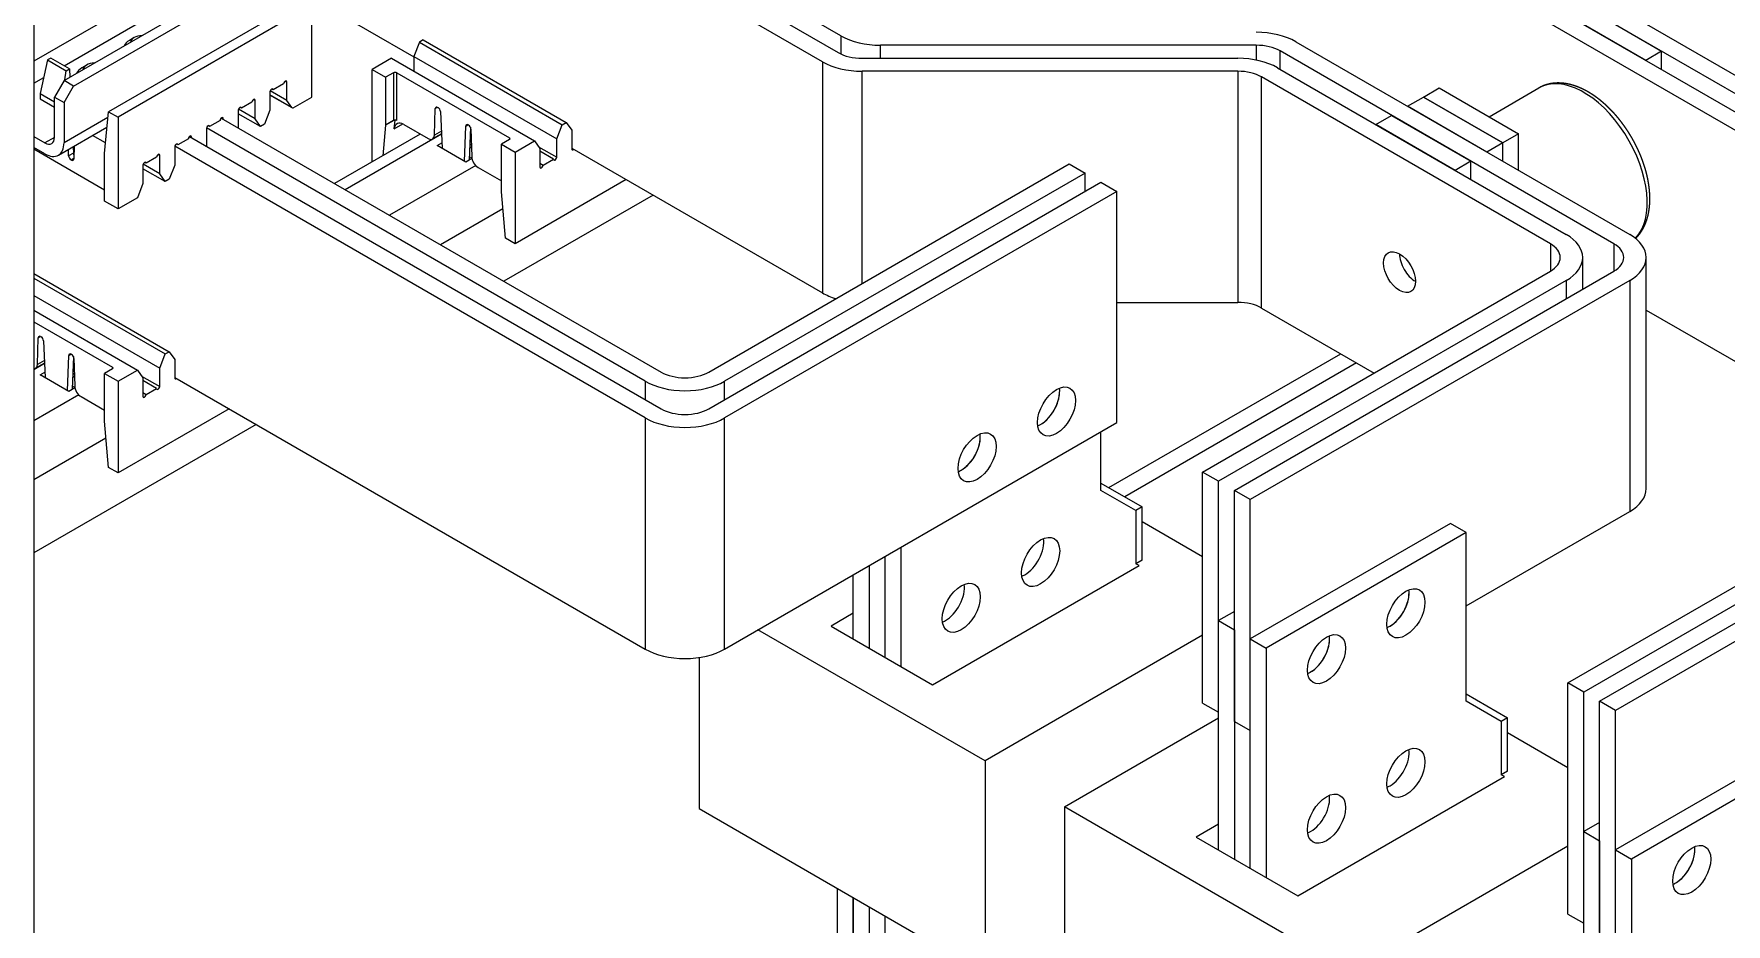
# Model space of a CAD drawing. Header units: millimetres. Extents: x -116965 to 323937, y 291661 to 566926.
# Drawn here: x -24865.7 to -24650.4, y 315174.1 to 315287.4 of the extents above; entities that cross this region are included whole.
import ezdxf

# ---------------------------------------------------------------- set-up
doc = ezdxf.new("R2010")
doc.units = ezdxf.units.MM
doc.layers.add('ALPHA', color=255, linetype='Continuous')

msp = doc.modelspace()

# ---------------------------------------------------------------- linework, layer by layer
at = {"layer": 'ALPHA'}
for p, q in [((-24688.934494, 315385.955888), (-24865.71119, 315283.893815)), ((-24861.87261, 315281.444325), (-24680.449213, 315386.189172)), ((-24860.660427, 315280.744471), (-24679.23703, 315385.489318)), ((-24865.71119, 315355.04566), (-24865.71119, 314888.476185)), ((-24593.980155, 315247.851323), (-24742.728029, 315333.730948)), ((-24740.849145, 315334.979021), (-24591.95985, 315249.017747)), ((-24602.061376, 315247.851323), (-24746.768639, 315331.398101)), ((-24744.889755, 315332.646174), (-24600.04107, 315249.017747)), ((-24795.397382, 315303.485582), (-24763.365201, 315284.991793)), ((-24763.041953, 315287.138013), (-24793.235656, 315304.570356)), ((-24765.385506, 315283.82537), (-24797.276266, 315302.237508)), ((-24861.87261, 315283.310603), (-24842.551147, 315294.465855)), ((-24831.568034, 315291.708854), (-24856.215756, 315277.478485)), ((-24830.355851, 315291.008999), (-24855.003573, 315276.778631)), ((-24830.355851, 315279.344763), (-24830.355851, 315291.008999)), ((-24829.149615, 315291.245718), (-24817.365289, 315284.442034)), ((-24668.731443, 315291.008999), (-24658.629918, 315285.176881)), ((-24660.650223, 315284.010457), (-24670.751749, 315289.842576)), ((-24852.942861, 315286.903188), (-24853.548953, 315286.553261)), ((-24816.665435, 315286.315789), (-24817.365289, 315284.51202)), ((-24816.166056, 315286.604105), (-24816.665435, 315286.315789)), ((-24816.665435, 315286.315789), (-24798.482689, 315275.817976)), ((-24816.166056, 315286.604105), (-24797.98331, 315276.106292)), ((-24763.041953, 315287.138013), (-24763.041953, 315284.823238)), ((-24710.197127, 315285.930142), (-24757.99119, 315285.930142)), ((-24757.99119, 315284.267071), (-24757.99119, 315285.930142)), ((-24710.197127, 315285.930142), (-24710.197127, 315284.038786)), ((-24705.146364, 315286.371843), (-24662.670528, 315261.848407)), ((-24863.970195, 315284.055075), (-24864.896243, 315279.784063)), ((-24863.566134, 315284.28836), (-24863.970195, 315284.055075)), ((-24863.970195, 315284.055075), (-24861.586847, 315282.679048)), ((-24861.182786, 315282.912333), (-24863.566134, 315284.28836)), ((-24820.206666, 315284.271258), (-24822.678691, 315282.844034)), ((-24820.206666, 315284.271258), (-24802.023921, 315273.773445)), ((-24817.365289, 315284.51202), (-24799.182543, 315274.014206)), ((-24817.365289, 315284.51202), (-24817.365289, 315282.630788)), ((-24765.385506, 315283.82537), (-24765.385506, 315254.431493)), ((-24760.334744, 315284.267071), (-24712.540681, 315284.267071)), ((-24707.166669, 315282.872572), (-24707.166669, 315285.205419)), ((-24664.690833, 315260.681984), (-24707.166669, 315285.205419)), ((-24658.629918, 315285.176881), (-24660.650223, 315284.010457)), ((-24658.629918, 315282.844034), (-24658.629918, 315285.176881)), ((-24865.71119, 315281.094398), (-24864.454865, 315281.819738)), ((-24861.87261, 315281.444325), (-24863.084793, 315279.344763)), ((-24860.660427, 315280.744471), (-24861.87261, 315281.444325)), ((-24861.748901, 315281.515749), (-24861.586847, 315282.679048)), ((-24861.586847, 315282.679048), (-24861.182786, 315282.912333)), ((-24861.182786, 315282.912333), (-24861.133485, 315281.871059)), ((-24859.003777, 315283.403917), (-24859.609868, 315283.05399)), ((-24822.678691, 315282.844034), (-24820.957391, 315281.850241)), ((-24822.678691, 315271.179797), (-24822.678691, 315282.844034)), ((-24819.947239, 315282.433453), (-24820.957391, 315281.850241)), ((-24820.957391, 315281.850241), (-24820.957391, 315275.784838)), ((-24819.947239, 315282.433453), (-24819.947239, 315276.368049)), ((-24819.543178, 315282.433453), (-24805.207093, 315274.15651)), ((-24819.543178, 315276.368049), (-24819.543178, 315282.433453)), ((-24712.540681, 315282.617498), (-24760.334744, 315282.617498)), ((-24760.334744, 315255.618165), (-24760.334744, 315282.617498)), ((-24712.540681, 315282.617498), (-24712.540681, 315253.223621)), ((-24709.510223, 315252.498899), (-24709.510223, 315281.892776)), ((-24672.772054, 315260.681984), (-24709.510223, 315281.892776)), ((-24707.489918, 315283.059199), (-24670.751749, 315261.848407)), ((-24864.896243, 315279.784063), (-24864.917554, 315279.096513)), ((-24864.896243, 315279.784063), (-24863.084793, 315278.738222)), ((-24863.084793, 315279.344763), (-24861.87261, 315278.644908)), ((-24863.084793, 315274.212498), (-24863.084793, 315279.344763)), ((-24861.87261, 315278.644908), (-24860.660427, 315280.744471)), ((-24835.669253, 315280.009624), (-24835.669253, 315277.676777)), ((-24832.886197, 315278.000509), (-24835.669253, 315279.607307)), ((-24832.85409, 315277.970731), (-24835.669253, 315279.596066)), ((-24833.52773, 315278.913186), (-24835.644652, 315280.135392)), ((-24835.265192, 315280.242909), (-24835.467222, 315280.359551)), ((-24833.931791, 315281.012749), (-24835.265192, 315280.242909)), ((-24833.52773, 315281.246033), (-24833.72976, 315281.362676)), ((-24833.52773, 315278.913186), (-24833.52773, 315281.246033)), ((-24832.711233, 315277.984882), (-24830.355851, 315279.344763)), ((-24690.954799, 315278.178339), (-24688.934494, 315279.344763)), ((-24688.934494, 315279.344763), (-24686.914189, 315280.511186)), ((-24688.934494, 315279.344763), (-24678.832969, 315273.512644)), ((-24678.832969, 315273.512644), (-24688.934494, 315279.344763)), ((-24686.914189, 315280.511186), (-24676.812664, 315274.679068)), ((-24680.564076, 315276.844947), (-24674.243699, 315280.494018)), ((-24864.917554, 315279.096513), (-24863.084793, 315278.038368)), ((-24861.87261, 315278.644908), (-24861.87261, 315273.512644)), ((-24856.725378, 315272.173882), (-24856.215756, 315277.478485)), ((-24856.215756, 315277.478485), (-24855.003573, 315276.778631)), ((-24839.709863, 315277.676777), (-24839.709863, 315275.413915)), ((-24836.868486, 315275.584691), (-24839.709863, 315277.225161)), ((-24837.56834, 315276.580338), (-24839.685262, 315277.802544)), ((-24839.305802, 315277.910061), (-24839.507833, 315278.026704)), ((-24837.972401, 315278.679901), (-24839.305802, 315277.910061)), ((-24837.56834, 315278.913186), (-24837.77037, 315279.029828)), ((-24837.56834, 315276.580338), (-24837.56834, 315278.913186)), ((-24835.669253, 315277.676777), (-24836.369107, 315275.873007)), ((-24832.886197, 315278.000509), (-24833.52773, 315278.913186)), ((-24814.743662, 315274.49762), (-24814.640009, 315277.865184)), ((-24814.640009, 315277.865184), (-24814.347724, 315278.033934)), ((-24814.337148, 315278.028041), (-24814.27787, 315277.993817)), ((-24813.975302, 315277.48884), (-24813.752911, 315272.791753)), ((-24680.853274, 315272.346221), (-24690.954799, 315278.178339)), ((-24862.58269, 315271.943123), (-24856.404883, 315275.509882)), ((-24856.28694, 315276.737532), (-24861.87261, 315273.512644)), ((-24855.003573, 315276.778631), (-24855.003573, 315265.114394)), ((-24843.750473, 315275.343929), (-24843.750473, 315273.081067)), ((-24787.929444, 315243.185628), (-24843.743283, 315275.409764)), ((-24843.346412, 315275.577214), (-24843.548443, 315275.693856)), ((-24842.013011, 315276.347054), (-24843.346412, 315275.577214)), ((-24841.864399, 315276.657837), (-24785.909139, 315244.352052)), ((-24841.60895, 315276.580338), (-24841.81098, 315276.696981)), ((-24841.60895, 315276.510353), (-24841.60895, 315276.580338)), ((-24836.868486, 315275.584691), (-24837.56834, 315276.580338)), ((-24836.369107, 315275.873007), (-24836.868486, 315275.584691)), ((-24820.956886, 315275.784546), (-24821.33298, 315271.869826)), ((-24819.947239, 315276.368049), (-24820.957391, 315275.784838)), ((-24820.957391, 315275.784838), (-24820.956886, 315275.784546)), ((-24819.932452, 315276.376003), (-24820.956886, 315275.784546)), ((-24819.858791, 315275.29687), (-24819.751243, 315276.416327)), ((-24819.858791, 315275.29687), (-24818.779956, 315275.919735)), ((-24818.653248, 315275.854248), (-24815.551291, 315274.063333)), ((-24813.857891, 315275.00902), (-24814.743662, 315274.49762)), ((-24810.908074, 315271.149285), (-24810.769173, 315275.63044)), ((-24810.769173, 315275.63044), (-24810.476963, 315275.799147)), ((-24810.466314, 315275.793214), (-24810.413123, 315275.762504)), ((-24810.178043, 315275.497683), (-24810.307419, 315271.323812)), ((-24810.110262, 315275.249933), (-24810.006609, 315271.762682)), ((-24799.182543, 315274.014206), (-24798.482689, 315275.817976)), ((-24798.482689, 315275.817976), (-24797.98331, 315276.106292)), ((-24797.98331, 315276.106292), (-24797.283456, 315275.110645)), ((-24797.283456, 315275.110645), (-24797.283456, 315272.777797)), ((-24694.99541, 315275.845492), (-24692.975105, 315277.011915)), ((-24684.893884, 315270.013373), (-24694.99541, 315275.845492)), ((-24692.975105, 315277.011915), (-24682.873579, 315271.179797)), ((-24865.71119, 315274.329141), (-24864.296976, 315273.512644)), ((-24864.296976, 315272.112936), (-24865.71119, 315272.929432)), ((-24863.084793, 315274.212498), (-24864.296976, 315273.512644)), ((-24860.7145, 315273.021723), (-24860.676504, 315272.219223)), ((-24860.568234, 315273.106169), (-24860.617889, 315271.492952)), ((-24856.604649, 315273.503887), (-24858.242008, 315274.449217)), ((-24856.597188, 315273.508195), (-24856.604649, 315273.503887)), ((-24847.791083, 315273.011082), (-24847.791083, 315270.678235)), ((-24787.929444, 315238.519934), (-24847.783893, 315273.076916)), ((-24847.387022, 315273.244367), (-24847.589053, 315273.361009)), ((-24846.053621, 315274.014206), (-24847.387022, 315273.244367)), ((-24845.90501, 315274.32499), (-24785.909139, 315239.686357)), ((-24845.64956, 315274.247491), (-24845.851591, 315274.364133)), ((-24845.64956, 315274.177506), (-24845.64956, 315274.247491)), ((-24816.542503, 315274.635609), (-24827.45215, 315268.336921)), ((-24826.11321, 315267.563883), (-24813.840861, 315274.649327)), ((-24813.841552, 315274.663932), (-24814.979863, 315274.006728)), ((-24814.39544, 315273.162717), (-24813.787104, 315273.51394)), ((-24810.758891, 315271.063154), (-24814.39544, 315273.162717)), ((-24810.038235, 315272.826697), (-24810.256921, 315272.952955)), ((-24810.049924, 315273.219964), (-24810.245151, 315273.332678)), ((-24805.207093, 315273.923225), (-24806.217245, 315273.340013)), ((-24806.217245, 315273.340013), (-24804.495945, 315272.346221)), ((-24806.217245, 315267.27461), (-24806.217245, 315273.340013)), ((-24805.207093, 315274.15651), (-24805.207093, 315273.923225)), ((-24804.495945, 315272.346221), (-24802.023921, 315273.773445)), ((-24802.023921, 315273.773445), (-24801.324066, 315272.777797)), ((-24801.489654, 315273.01337), (-24799.182543, 315271.681359)), ((-24799.182543, 315271.681359), (-24799.182543, 315274.014206)), ((-24797.283456, 315272.847783), (-24765.385506, 315254.431493)), ((-24678.832969, 315273.512644), (-24680.853274, 315272.346221)), ((-24676.812664, 315274.679068), (-24678.832969, 315273.512644)), ((-24678.832969, 315271.179797), (-24678.832969, 315273.512644)), ((-24678.832969, 315271.179797), (-24678.832969, 315273.512644)), ((-24676.812664, 315270.013373), (-24676.812664, 315274.679068)), ((-24856.724873, 315267.507895), (-24865.71119, 315272.696148)), ((-24861.282596, 315271.869296), (-24861.320592, 315272.671796)), ((-24860.676504, 315272.219223), (-24861.282596, 315271.869296)), ((-24860.980028, 315271.364318), (-24860.615368, 315271.574855)), ((-24860.92075, 315271.330094), (-24860.980028, 315271.364318)), ((-24860.617513, 315271.505168), (-24860.92075, 315271.330094)), ((-24860.694494, 315272.599174), (-24860.585772, 315272.536403)), ((-24856.724873, 315272.17359), (-24856.725378, 315272.173882)), ((-24856.724873, 315266.108187), (-24856.724873, 315272.17359)), ((-24851.831694, 315270.678235), (-24851.831694, 315268.345387)), ((-24849.69017, 315269.581796), (-24851.807093, 315270.804002)), ((-24851.427633, 315270.911519), (-24851.629663, 315271.028162)), ((-24850.094231, 315271.681359), (-24851.427633, 315270.911519)), ((-24849.69017, 315271.914644), (-24849.892201, 315272.031286)), ((-24849.69017, 315269.581796), (-24849.69017, 315271.914644)), ((-24847.791083, 315270.678235), (-24848.490938, 315268.874465)), ((-24822.603418, 315271.136338), (-24822.678691, 315271.179797)), ((-24809.97483, 315271.515833), (-24810.758891, 315271.063154)), ((-24809.98144, 315271.547432), (-24810.294878, 315271.728395)), ((-24804.495945, 315272.346221), (-24804.495945, 315260.681984)), ((-24801.324066, 315272.777797), (-24801.324066, 315270.44495)), ((-24799.586604, 315271.448074), (-24801.324066, 315272.451199)), ((-24801.324066, 315270.911519), (-24800.920005, 315270.678235)), ((-24800.920005, 315270.678235), (-24799.586604, 315271.448074)), ((-24779.848223, 315244.352052), (-24733.987298, 315270.82987)), ((-24733.987298, 315270.82987), (-24731.966993, 315269.663446)), ((-24682.873579, 315271.179797), (-24684.893884, 315270.013373)), ((-24682.873579, 315268.846949), (-24682.873579, 315271.179797)), ((-24848.990316, 315268.586149), (-24851.831694, 315270.226619)), ((-24848.990316, 315268.586149), (-24849.69017, 315269.581796)), ((-24848.490938, 315268.874465), (-24848.990316, 315268.586149)), ((-24809.491793, 315270.62829), (-24820.456356, 315264.297897)), ((-24809.198979, 315270.395824), (-24806.217245, 315268.674319)), ((-24790.35381, 315268.846949), (-24804.495945, 315260.681984)), ((-24779.848223, 315239.686357), (-24729.946688, 315268.497022)), ((-24731.966993, 315269.663446), (-24777.827918, 315243.185628)), ((-24731.966993, 315267.330599), (-24731.966993, 315269.663446)), ((-24729.946688, 315268.497022), (-24727.926383, 315267.330599)), ((-24852.531548, 315266.541618), (-24855.003573, 315265.114394)), ((-24851.831694, 315268.345387), (-24852.531548, 315266.541618)), ((-24806.217245, 315267.275194), (-24806.217751, 315267.274902)), ((-24805.708128, 315261.381838), (-24806.217751, 315267.274902)), ((-24806.217751, 315267.274902), (-24806.217245, 315267.27461)), ((-24786.919291, 315266.864029), (-24805.910159, 315255.899647)), ((-24727.926383, 315267.330599), (-24777.827918, 315238.519934)), ((-24727.926383, 315237.936722), (-24727.926383, 315267.330599)), ((-24855.003573, 315265.114394), (-24856.724873, 315266.108187)), ((-24813.991379, 315260.565341), (-24806.034779, 315265.159087)), ((-24804.495945, 315260.681984), (-24805.708128, 315261.381838)), ((-24672.772054, 315260.681984), (-24672.772054, 315257.182713)), ((-24664.690833, 315260.681984), (-24664.690833, 315257.182713)), ((-24668.659654, 315254.891313), (-24668.659654, 315258.932348)), ((-24660.578434, 315229.538471), (-24660.578434, 315258.932348)), ((-24865.71119, 315256.887817), (-24848.490938, 315246.9457)), ((-24865.71119, 315256.311185), (-24848.990316, 315246.657384)), ((-24717.016735, 315231.638034), (-24672.772054, 315257.182713)), ((-24670.751749, 315256.016289), (-24714.99643, 315230.47161)), ((-24712.976125, 315229.305186), (-24664.690833, 315257.182713)), ((-24662.670528, 315256.016289), (-24710.95582, 315228.138763)), ((-24670.751749, 315256.016289), (-24670.751749, 315253.683442)), ((-24662.670528, 315256.016289), (-24662.670528, 315226.622412)), ((-24865.71119, 315254.103354), (-24849.69017, 315244.853614)), ((-24865.71119, 315252.222122), (-24852.531548, 315244.612853)), ((-24727.926383, 315253.223621), (-24712.540681, 315253.223621)), ((-24709.510223, 315252.498899), (-24695.19744, 315244.23541)), ((-24660.578434, 315252.242285), (-24624.486762, 315231.404749)), ((-24865.71119, 315250.767382), (-24855.71472, 315244.995918)), ((-24865.251289, 315245.337028), (-24865.147636, 315248.704591)), ((-24865.147636, 315248.704591), (-24864.855351, 315248.873342)), ((-24864.844775, 315248.867449), (-24864.785497, 315248.833225)), ((-24864.482929, 315248.328248), (-24864.260538, 315243.63116)), ((-24865.71119, 315244.701979), (-24864.348488, 315245.488735)), ((-24864.349179, 315245.50334), (-24865.48749, 315244.846136)), ((-24864.365518, 315245.848428), (-24865.251289, 315245.337028)), ((-24861.415701, 315241.988693), (-24861.2768, 315246.469847)), ((-24861.2768, 315246.469847), (-24860.984591, 315246.638555)), ((-24860.973941, 315246.632622), (-24860.92075, 315246.601912)), ((-24860.68567, 315246.337091), (-24860.815046, 315242.16322)), ((-24860.617889, 315246.08934), (-24860.514236, 315242.60209)), ((-24855.71472, 315244.995918), (-24855.71472, 315244.762633)), ((-24849.69017, 315244.853614), (-24848.990316, 315246.657384)), ((-24849.69017, 315242.520767), (-24849.69017, 315244.853614)), ((-24848.990316, 315246.657384), (-24848.490938, 315246.9457)), ((-24848.490938, 315246.9457), (-24847.791083, 315245.950052)), ((-24847.791083, 315245.950052), (-24847.791083, 315243.617205)), ((-24728.936537, 315229.655113), (-24699.440081, 315246.684899)), ((-24697.419776, 315245.518476), (-24726.916231, 315228.488689)), ((-24864.903068, 315244.002125), (-24864.294731, 315244.353348)), ((-24861.266518, 315241.902562), (-24864.903068, 315244.002125)), ((-24860.545862, 315243.666105), (-24860.764548, 315243.792363)), ((-24860.557551, 315244.059372), (-24860.752778, 315244.172086)), ((-24855.71472, 315244.762633), (-24856.724873, 315244.179421)), ((-24856.724873, 315238.114018), (-24856.724873, 315244.179421)), ((-24856.724873, 315244.179421), (-24855.003573, 315243.185628)), ((-24855.003573, 315243.185628), (-24852.531548, 315244.612853)), ((-24855.003573, 315243.185628), (-24855.003573, 315231.521391)), ((-24852.531548, 315244.612853), (-24851.831694, 315243.617205)), ((-24851.997281, 315243.852778), (-24849.69017, 315242.520767)), ((-24851.831694, 315243.617205), (-24851.831694, 315241.284358)), ((-24850.094231, 315242.287482), (-24851.831694, 315243.290606)), ((-24847.791083, 315243.687191), (-24787.929444, 315209.126057)), ((-24787.929444, 315243.185628), (-24787.929444, 315240.852781)), ((-24777.827918, 315240.852781), (-24777.827918, 315243.185628)), ((-24670.549718, 315204.810289), (-24602.061376, 315244.352052)), ((-24600.04107, 315243.185628), (-24668.529413, 315203.643865)), ((-24666.509108, 315202.477442), (-24593.980155, 315244.352052)), ((-24591.95985, 315243.185628), (-24664.488803, 315201.311018)), ((-24859.999421, 315241.467698), (-24865.71119, 315238.170006)), ((-24860.482457, 315242.35524), (-24861.266518, 315241.902562)), ((-24860.489067, 315242.38684), (-24860.802506, 315242.567803)), ((-24859.706606, 315241.235231), (-24856.724873, 315239.513727)), ((-24851.831694, 315241.750927), (-24851.427633, 315241.517642)), ((-24851.427633, 315241.517642), (-24850.094231, 315242.287482)), ((-24840.861437, 315239.686357), (-24855.003573, 315231.521391)), ((-24787.929444, 315238.519934), (-24787.929444, 315209.126057)), ((-24777.827918, 315209.126057), (-24777.827918, 315238.519934)), ((-24837.426918, 315237.703437), (-24865.71119, 315221.373505)), ((-24856.724873, 315238.114602), (-24856.725378, 315238.11431)), ((-24856.725378, 315238.11431), (-24856.724873, 315238.114018)), ((-24856.215756, 315232.221246), (-24856.725378, 315238.11431)), ((-24777.827918, 315209.126057), (-24727.926383, 315237.936722)), ((-24729.946688, 315229.305186), (-24729.946688, 315236.770298)), ((-24865.71119, 315230.704895), (-24856.542406, 315235.998495)), ((-24855.003573, 315231.521391), (-24856.215756, 315232.221246)), ((-24729.946688, 315230.238324), (-24724.693896, 315227.205623)), ((-24717.016735, 315202.244157), (-24717.016735, 315231.638034)), ((-24714.99643, 315230.47161), (-24717.016735, 315231.638034)), ((-24714.99643, 315201.077733), (-24714.99643, 315230.47161)), ((-24725.502018, 315226.739053), (-24729.946689, 315229.305186)), ((-24712.976125, 315199.91131), (-24712.976125, 315229.305186)), ((-24710.95582, 315228.138763), (-24712.976125, 315229.305186)), ((-24710.95582, 315198.744886), (-24710.95582, 315228.138763)), ((-24724.693896, 315227.205623), (-24725.502018, 315226.739053)), ((-24725.502018, 315226.739053), (-24725.502018, 315219.973796)), ((-24724.693896, 315220.440365), (-24724.693896, 315227.205623)), ((-24683.479671, 315214.608248), (-24662.670528, 315226.622412)), ((-24724.693896, 315225.339345), (-24717.016735, 315220.906934)), ((-24685.499976, 315225.106061), (-24710.95582, 315210.409123)), ((-24683.479671, 315223.939637), (-24708.935515, 315209.242699)), ((-24683.479671, 315223.939637), (-24685.499976, 315225.106061)), ((-24683.479671, 315202.477442), (-24683.479671, 315223.939637)), ((-24755.402532, 315222.07336), (-24755.402532, 315206.90985)), ((-24759.443142, 315219.740512), (-24759.443142, 315209.242697)), ((-24757.422837, 315208.076274), (-24757.422837, 315220.906936)), ((-24751.361923, 315204.577003), (-24725.097957, 315219.740511)), ((-24724.693896, 315220.440365), (-24725.502018, 315219.973796)), ((-24725.097957, 315219.740511), (-24725.502018, 315219.973796)), ((-24761.463447, 315210.409121), (-24761.463447, 315218.574089)), ((-24761.463447, 315213.675109), (-24764.291875, 315212.042115)), ((-24712.976125, 315213.908394), (-24714.99643, 315212.74197)), ((-24714.99643, 315183.581376), (-24714.99643, 315212.74197)), ((-24714.99643, 315212.74197), (-24712.976125, 315211.575546)), ((-24744.694916, 315194.895687), (-24773.585279, 315211.575546)), ((-24764.291875, 315212.042115), (-24751.361923, 315204.577003)), ((-24717.016735, 315210.875692), (-24744.694916, 315194.895687)), ((-24712.976125, 315211.575546), (-24712.976125, 315182.414953)), ((-24710.95582, 315181.248529), (-24710.95582, 315210.409123)), ((-24710.95582, 315210.409123), (-24708.935515, 315209.242699)), ((-24708.935515, 315209.242699), (-24708.935515, 315180.082105)), ((-24781.060408, 315208.054038), (-24781.060408, 315188.830283)), ((-24668.529413, 315203.643865), (-24670.549718, 315204.810289)), ((-24670.549718, 315175.416412), (-24670.549718, 315204.810289)), ((-24717.016735, 315202.244157), (-24714.99643, 315201.077733)), ((-24679.035001, 315199.911309), (-24683.479672, 315202.477441)), ((-24683.479671, 315203.410579), (-24678.226879, 315200.377878)), ((-24668.529413, 315174.249988), (-24668.529413, 315203.643865)), ((-24664.488803, 315201.311018), (-24666.509108, 315202.477442)), ((-24666.509108, 315173.083565), (-24666.509108, 315202.477442)), ((-24734.593391, 315189.063568), (-24714.99643, 315200.377879)), ((-24712.976125, 315199.91131), (-24710.95582, 315198.744886)), ((-24678.226879, 315200.377878), (-24679.035001, 315199.911309)), ((-24679.035001, 315199.911309), (-24679.035001, 315193.146051)), ((-24678.226879, 315193.612621), (-24678.226879, 315200.377878)), ((-24664.488803, 315171.917141), (-24664.488803, 315201.311018)), ((-24678.226879, 315198.5116), (-24670.549718, 315194.079189)), ((-24642.467477, 315196.295396), (-24664.488803, 315183.581378)), ((-24744.694916, 315194.895687), (-24744.694916, 315167.834657)), ((-24678.226879, 315193.612621), (-24679.035001, 315193.146051)), ((-24678.63094, 315192.912766), (-24679.035001, 315193.146051)), ((-24642.467477, 315193.962549), (-24662.468498, 315182.414954)), ((-24704.894906, 315177.749258), (-24678.63094, 315192.912766)), ((-24781.060408, 315188.830283), (-24744.694916, 315167.834657)), ((-24698.227899, 315168.067942), (-24734.593391, 315189.063568)), ((-24734.593391, 315189.063568), (-24734.593391, 315162.002539)), ((-24714.99643, 315186.847364), (-24717.824858, 315185.21437)), ((-24666.509108, 315187.080649), (-24668.529413, 315185.914225)), ((-24717.824858, 315185.21437), (-24704.894906, 315177.749258)), ((-24668.529413, 315156.753631), (-24668.529413, 315185.914225)), ((-24668.529413, 315185.914225), (-24666.509108, 315184.747802)), ((-24666.509108, 315184.747802), (-24666.509108, 315155.587208)), ((-24670.549718, 315184.047947), (-24698.227899, 315168.067942)), ((-24664.488803, 315154.420784), (-24664.488803, 315183.581378)), ((-24664.488803, 315183.581378), (-24662.468498, 315182.414954)), ((-24662.468498, 315182.414954), (-24662.468498, 315153.25436)), ((-24763.483752, 315156.295366), (-24763.483752, 315178.682397)), ((-24761.463447, 315177.515973), (-24761.463447, 315155.292242)), ((-24761.463447, 315159.786335), (-24761.463447, 315177.515973)), ((-24759.443142, 315176.349549), (-24759.443142, 315153.962519)), ((-24759.443142, 315176.349549), (-24759.443142, 315158.619911)), ((-24757.422837, 315152.959394), (-24757.422837, 315175.183126)), ((-24757.422837, 315157.453487), (-24757.422837, 315175.183126)), ((-24670.549718, 315175.416412), (-24668.529413, 315174.249988))]:
    msp.add_line(p, q, dxfattribs=at)
for centre, major_axis, start_param, end_param in [((-24851.771085, 315285.526808), (-2.514286, 0), 5.4977871438, 6.048268686), ((-24851.771085, 315286.226662), (-1.657143, 0), 4.8150711722, 6.1805031154), ((-24757.99119, 315290.054072), (-7.142857, 0), 0.7853981634, 1.5707963268), ((-24710.197127, 315283.455783), (-7.142857, 0), 3.926990817, 4.7123889804), ((-24710.197127, 315283.455783), (-4.285714, 0), 3.926990817, 4.7123889804), ((-24857.832, 315282.727391), (-1.657143, 0), 4.8150711722, 6.1805031154), ((-24760.334744, 315286.741429), (-7.142857, 0), 0.7853981634, 1.5707963268), ((-24760.334744, 315286.741429), (-4.285714, 0), 0.7853981634, 1.5707963268), ((-24712.540681, 315280.14314), (-7.142857, 0), 3.926990817, 4.7123889804), ((-24857.832, 315282.027537), (-2.514286, 0), 5.4977871438, 6.048268686), ((-24833.72976, 315281.129391), (0.142857, 0.247436), 5.4977871438, 8.6393797974), ((-24819.745208, 315282.31681), (-0.285714, 0), 3.926990817, 5.4977871438), ((-24712.540681, 315280.14314), (-4.285714, 0), 3.926990817, 4.7123889804), ((-24668.529413, 315270.596585), (-5.714286, 9.897433), 3.3054302174, 6.2831853072), ((-24835.467222, 315280.126266), (0.142857, 0.247436), 5.4977871438, 8.6393797974), ((-24839.507833, 315277.793419), (0.142857, 0.247436), 5.4977871438, 8.6393797974), ((-24837.77037, 315278.796543), (0.142857, 0.247436), 5.4977871438, 8.6393797974), ((-24832.711233, 315278.218167), (0.142857, 0.247436), 2.8797932658, 3.926990817), ((-24814.337148, 315277.678114), (-0.214286, 0.371154), 5.4977871438, 7.0336768855), ((-24814.27787, 315277.64389), (-0.214286, 0.371154), 3.9831392608, 5.4977871438), ((-24843.548443, 315275.460572), (0.142857, 0.247436), 5.4977871438, 8.6393797974), ((-24841.81098, 315276.463696), (0.142857, 0.247436), 5.4977871438, 8.6393797974), ((-24819.745208, 315276.251407), (-0.285714, 0), 5.427038432, 5.4977871438), ((-24819.745208, 315276.251407), (-0.285714, 0), 3.926990817, 5.427038432), ((-24818.653248, 315274.45454), (-0.857143, 1.484615), 5.4977871438, 6.9638637155), ((-24810.466314, 315275.443287), (-0.214286, 0.371154), 5.4977871438, 7.0334352906), ((-24810.413123, 315275.412577), (-0.214286, 0.371154), 3.961897402, 5.4977871438), ((-24864.296976, 315274.912353), (-0.857143, 1.484615), 2.3561944902, 3.926990817), ((-24864.296976, 315274.912353), (-1.714286, 2.96923), 2.3561944902, 3.926990817), ((-24856.604649, 315274.903596), (-0.857143, 1.484615), 2.3561944902, 2.3617043931), ((-24847.589053, 315273.127724), (0.142857, 0.247436), 5.4977871438, 8.6393797974), ((-24845.851591, 315274.130849), (0.142857, 0.247436), 5.4977871438, 8.6393797974), ((-24815.551291, 315274.996472), (-0.571429, 0.989743), 2.3561944902, 3.8920842319), ((-24805.409123, 315274.039868), (-0.285714, 0), 2.3561944902, 3.926990817), ((-24860.980028, 315271.714246), (-0.214286, 0.371154), 0.8415466072, 2.3561944902), ((-24860.92075, 315271.680021), (-0.214286, 0.371154), 2.3561944902, 3.8920842319), ((-24860.373936, 315272.064173), (-0.214286, 0.371154), 0.8415466072, 1.4978383998), ((-24851.629663, 315270.794877), (0.142857, 0.247436), 5.4977871438, 8.6393797974), ((-24849.892201, 315271.798001), (0.142857, 0.247436), 5.4977871438, 8.6393797974), ((-24809.198979, 315271.328963), (-0.571429, 0.989743), 0.8203047484, 2.3561944902), ((-24801.122036, 315270.561592), (0.142857, 0.247436), 2.3561944902, 5.4977871438), ((-24799.384574, 315271.564717), (0.142857, 0.247436), 2.3561944902, 5.4977871438), ((-24797.081426, 315272.89444), (0.142857, 0.247436), 2.3561944902, 4.1945832121), ((-24691.964952, 315257.06607), (-1.428571, 2.474358), 0.7853981634, 7.0685834706), ((-24675.802511, 315258.932348), (-4.285714, 0), 2.3561944902, 3.926990817), ((-24675.802511, 315258.932348), (-7.142857, 0), 2.3561944902, 3.926990817), ((-24667.721291, 315258.932348), (-4.285714, 0), 2.3561944902, 3.926990817), ((-24667.721291, 315258.932348), (-7.142857, 0), 2.3561944902, 3.926990817), ((-24689.944647, 315258.232494), (-1.428571, 2.474358), 0.7853981634, 2.3561944902), ((-24689.944647, 315258.232494), (-1.428571, 2.474358), 0.7853981634, 2.3561944902), ((-24760.334744, 315257.347552), (-7.142857, 0), 0.7853981634, 1.086453389), ((-24712.540681, 315250.749263), (-4.285714, 0), 3.926990817, 4.7123889804), ((-24864.844775, 315248.517522), (-0.214286, 0.371154), 5.4977871438, 7.0336768855), ((-24864.785497, 315248.483298), (-0.214286, 0.371154), 3.9831392608, 5.4977871438), ((-24866.058919, 315245.835879), (-0.571429, 0.989743), 2.8010114092, 3.8920842319), ((-24860.973941, 315246.282695), (-0.214286, 0.371154), 5.4977871438, 7.0334352906), ((-24860.92075, 315246.251985), (-0.214286, 0.371154), 3.961897402, 5.4977871438), ((-24855.916751, 315244.879276), (-0.285714, 0), 2.3561944902, 3.926990817), ((-24847.589053, 315243.733847), (0.142857, 0.247436), 2.3561944902, 4.1945832121), ((-24782.878681, 315246.101688), (-7.142857, 0), 0.7853981634, 2.3561944902), ((-24782.878681, 315246.101688), (-4.285714, 0), 0.7853981634, 2.3561944902), ((-24735.603542, 315239.33643), (1.714286, 2.96923), 2.3561944902, 8.6393797974), ((-24859.706606, 315242.16837), (-0.571429, 0.989743), 0.8203047484, 2.3561944902), ((-24851.629663, 315241.401), (0.142857, 0.247436), 2.3561944902, 5.4977871438), ((-24849.892201, 315242.404124), (0.142857, 0.247436), 2.3561944902, 5.4977871438), ((-24737.623847, 315240.502854), (1.714286, 2.96923), 3.7717298997, 5.6530480611), ((-24737.623847, 315240.502854), (1.714286, 2.96923), 3.926990817, 5.6530480611), ((-24782.878681, 315241.435993), (-7.142857, 0), 0.7853981634, 2.3561944902), ((-24782.878681, 315241.435993), (-4.285714, 0), 0.7853981634, 2.3561944902), ((-24745.705067, 315233.504312), (1.714286, 2.96923), 2.3561944902, 8.6393797974), ((-24747.725372, 315234.670735), (1.714286, 2.96923), 3.7717298997, 5.6530480611), ((-24747.725372, 315234.670735), (1.714286, 2.96923), 3.926990817, 5.6530480611), ((-24737.623847, 315240.502854), (1.714286, 2.96923), 3.7717298997, 3.926990817), ((-24747.725372, 315234.670735), (1.714286, 2.96923), 3.7717298997, 3.926990817), ((-24667.721291, 315229.538471), (-7.142857, 0), 2.3561944902, 3.1415926536), ((-24737.623847, 315220.207082), (1.714286, 2.96923), 2.3561944902, 8.6393797974), ((-24739.644152, 315221.373505), (1.714286, 2.96923), 3.926990817, 5.6530480611), ((-24747.725372, 315214.374963), (1.714286, 2.96923), 2.3561944902, 8.6393797974), ((-24749.745678, 315215.541387), (1.714286, 2.96923), 3.926990817, 5.6530480611), ((-24739.644152, 315221.373505), (1.714286, 2.96923), 3.7717298997, 3.926990817), ((-24691.15683, 315213.675109), (1.714286, 2.96923), 2.3561944902, 8.6393797974), ((-24693.177135, 315214.841533), (1.714286, 2.96923), 3.7717298997, 5.6530480611), ((-24693.177135, 315214.841533), (1.714286, 2.96923), 3.926990817, 5.6530480611), ((-24749.745678, 315215.541387), (1.714286, 2.96923), 3.7717298997, 3.926990817), ((-24701.258355, 315207.842991), (1.714286, 2.96923), 2.3561944902, 8.6393797974), ((-24703.27866, 315209.009414), (1.714286, 2.96923), 3.7717298997, 5.6530480611), ((-24703.27866, 315209.009414), (1.714286, 2.96923), 3.926990817, 5.6530480611), ((-24693.177135, 315214.841533), (1.714286, 2.96923), 3.7717298997, 3.926990817), ((-24782.878681, 315212.042116), (-7.142857, 0), 0.7853981634, 2.3561944902), ((-24703.27866, 315209.009414), (1.714286, 2.96923), 3.7717298997, 3.926990817), ((-24691.15683, 315193.379337), (1.714286, 2.96923), 2.3561944902, 8.6393797974), ((-24693.177135, 315194.545761), (1.714286, 2.96923), 3.926990817, 5.6530480611), ((-24701.258355, 315187.547218), (1.714286, 2.96923), 2.3561944902, 8.6393797974), ((-24693.177135, 315194.545761), (1.714286, 2.96923), 3.7717298997, 3.926990817), ((-24703.27866, 315188.713642), (1.714286, 2.96923), 3.926990817, 5.6530480611), ((-24703.27866, 315188.713642), (1.714286, 2.96923), 3.7717298997, 3.926990817), ((-24654.791338, 315181.015246), (1.714286, 2.96923), 2.3561944902, 8.6393797974), ((-24656.811643, 315182.181669), (1.714286, 2.96923), 3.7717298997, 5.6530480611), ((-24656.811643, 315182.181669), (1.714286, 2.96923), 3.926990817, 5.6530480611), ((-24656.811643, 315182.181669), (1.714286, 2.96923), 3.7717298997, 3.926990817)]:
    msp.add_ellipse(centre, major_axis=major_axis, ratio=0.5773502692, start_param=start_param, end_param=end_param, dxfattribs=at)
msp.add_open_spline([(-24661.939998, 315261.354266), (-24661.919364, 315261.373993), (-24661.838931, 315261.453194), (-24661.760281, 315261.534356), (-24661.683435, 315261.617431), (-24661.608412, 315261.702375), (-24661.535226, 315261.789144), (-24661.463893, 315261.877692), (-24661.394424, 315261.967975), (-24661.326826, 315262.059951), (-24661.261107, 315262.153575), (-24661.195257, 315262.251888), (-24661.131416, 315262.351868), (-24661.069586, 315262.453471), (-24661.009767, 315262.556656), (-24660.951957, 315262.66138), (-24660.896153, 315262.767604), (-24660.84235, 315262.875289), (-24660.790542, 315262.984398), (-24660.740723, 315263.094896), (-24660.692886, 315263.206746), (-24660.647022, 315263.319915), (-24660.603122, 315263.434371), (-24660.561179, 315263.550083), (-24660.521182, 315263.667021), (-24660.483121, 315263.785154), (-24660.446988, 315263.904454), (-24660.412771, 315264.024894), (-24660.380461, 315264.146447), (-24660.350047, 315264.269086), (-24660.321521, 315264.392787), (-24660.291754, 315264.532781), (-24660.264334, 315264.674045), (-24660.239248, 315264.816543), (-24660.216483, 315264.960244), (-24660.196024, 315265.105114), (-24660.177859, 315265.25112), (-24660.161975, 315265.398231), (-24660.14836, 315265.546415), (-24660.137, 315265.695641), (-24660.127883, 315265.845876), (-24660.120999, 315265.997089), (-24660.116334, 315266.149249), (-24660.113877, 315266.302325), (-24660.113617, 315266.456284), (-24660.115542, 315266.611096), (-24660.119641, 315266.766728), (-24660.125902, 315266.923149), (-24660.134316, 315267.080326), (-24660.14487, 315267.238227), (-24660.157553, 315267.39682), (-24660.172786, 315267.560402), (-24660.190241, 315267.724644), (-24660.209907, 315267.889509), (-24660.231771, 315268.054961), (-24660.255821, 315268.220963), (-24660.282045, 315268.387478), (-24660.310429, 315268.55447), (-24660.340962, 315268.7219), (-24660.373629, 315268.889731), (-24660.408418, 315269.057926), (-24660.445316, 315269.226445), (-24660.484308, 315269.395251), (-24660.525381, 315269.564304), (-24660.56852, 315269.733565), (-24660.613711, 315269.902996), (-24660.66094, 315270.072557), (-24660.710191, 315270.242208), (-24660.761449, 315270.41191), (-24660.814699, 315270.581622), (-24660.869924, 315270.751305), (-24660.926683, 315270.919681), (-24660.985357, 315271.087948), (-24661.045928, 315271.256068), (-24661.108381, 315271.424), (-24661.172697, 315271.591704), (-24661.238859, 315271.759141), (-24661.306849, 315271.926271), (-24661.37665, 315272.093054), (-24661.448242, 315272.25945), (-24661.521606, 315272.425419), (-24661.596724, 315272.59092), (-24661.673576, 315272.755915), (-24661.752142, 315272.920362), (-24661.832402, 315273.084222), (-24661.914335, 315273.247456), (-24661.997921, 315273.410023), (-24662.083139, 315273.571883), (-24662.169967, 315273.732998), (-24662.258383, 315273.893327), (-24662.348366, 315274.052832), (-24662.439505, 315274.210808), (-24662.532153, 315274.367888), (-24662.626288, 315274.524034), (-24662.721886, 315274.679209), (-24662.818925, 315274.833374), (-24662.917382, 315274.986491), (-24663.017232, 315275.138523), (-24663.118453, 315275.289431), (-24663.22102, 315275.43918), (-24663.324909, 315275.587732), (-24663.430096, 315275.73505), (-24663.536556, 315275.881097), (-24663.644264, 315276.025839), (-24663.753196, 315276.169238), (-24663.863327, 315276.311259), (-24663.974631, 315276.451867), (-24664.087083, 315276.591026), (-24664.200658, 315276.728703), (-24664.315331, 315276.864862), (-24664.431074, 315276.99947), (-24664.548308, 315277.132993), (-24664.66657, 315277.264885), (-24664.785834, 315277.395112), (-24664.906073, 315277.523641), (-24665.027261, 315277.65044), (-24665.149373, 315277.775476), (-24665.272382, 315277.898716), (-24665.396261, 315278.020129), (-24665.520986, 315278.139684), (-24665.646529, 315278.25735), (-24665.772865, 315278.373094), (-24665.899967, 315278.486888), (-24666.027811, 315278.598702), (-24666.15637, 315278.708504), (-24666.285618, 315278.816266), (-24666.415531, 315278.921958), (-24666.546083, 315279.025553), (-24666.677249, 315279.12702), (-24666.809003, 315279.226331), (-24666.941321, 315279.323459), (-24667.075193, 315279.419091), (-24667.209588, 315279.512448), (-24667.344481, 315279.603504), (-24667.479848, 315279.692229), (-24667.615663, 315279.778596), (-24667.751903, 315279.862577), (-24667.888543, 315279.944144), (-24668.025561, 315280.02327), (-24668.162933, 315280.099927), (-24668.300635, 315280.174086), (-24668.438644, 315280.24572), (-24668.576937, 315280.3148), (-24668.71549, 315280.3813), (-24668.854282, 315280.445189), (-24668.993289, 315280.506439), (-24669.132488, 315280.565021), (-24669.271856, 315280.620905), (-24669.41137, 315280.674062), (-24669.551005, 315280.724462), (-24669.690739, 315280.772073), (-24669.827257, 315280.815842), (-24669.963822, 315280.856893), (-24670.10041, 315280.895196), (-24670.236997, 315280.930719), (-24670.373556, 315280.96343), (-24670.510062, 315280.993299), (-24670.646486, 315281.020293), (-24670.782799, 315281.044379), (-24670.91897, 315281.065524), (-24671.054967, 315281.083694), (-24671.190755, 315281.098856), (-24671.326297, 315281.110975), (-24671.461556, 315281.120018), (-24671.596489, 315281.125952), (-24671.731053, 315281.128742), (-24671.865201, 315281.128357), (-24671.998884, 315281.124765), (-24672.132048, 315281.117935), (-24672.264639, 315281.107838), (-24672.396597, 315281.094448), (-24672.511923, 315281.07995), (-24672.626668, 315281.062877), (-24672.740788, 315281.043214), (-24672.854235, 315281.020951), (-24672.966958, 315280.996076), (-24673.078908, 315280.968584), (-24673.190031, 315280.938469), (-24673.300274, 315280.905729), (-24673.409583, 315280.870363), (-24673.517902, 315280.832377), (-24673.625175, 315280.791776), (-24673.731346, 315280.748569), (-24673.836358, 315280.70277), (-24673.940154, 315280.654395), (-24674.04268, 315280.603462), (-24674.143879, 315280.549995), (-24674.243699, 315280.494018)], degree=1, knots=[2.4943548799, 2.4943548799, 2.4979419279, 2.5121166717, 2.5262914155, 2.5404661592, 2.554640903, 2.5688156468, 2.5829903906, 2.5971651343, 2.6113398781, 2.6255146219, 2.6401439996, 2.6547733774, 2.6694027552, 2.6840321329, 2.6986615107, 2.7132908885, 2.7279202662, 2.742549644, 2.7571790217, 2.7718083995, 2.7864377773, 2.801067155, 2.8156965328, 2.8303259106, 2.8449552883, 2.8595846661, 2.8742140439, 2.8888434216, 2.9034727994, 2.9181021771, 2.9345128744, 2.9509235717, 2.967334269, 2.9837449663, 3.0001556636, 3.0165663609, 3.0329770582, 3.0493877554, 3.0657984527, 3.08220915, 3.0986198473, 3.1150305446, 3.1314412419, 3.1478519392, 3.1642626365, 3.1806733338, 3.197084031, 3.2134947283, 3.2299054256, 3.2463161229, 3.2631722034, 3.2800282839, 3.2968843644, 3.3137404449, 3.3305965253, 3.3474526058, 3.3643086863, 3.3811647668, 3.3980208473, 3.4148769278, 3.4317330083, 3.4485890888, 3.4654451692, 3.4823012497, 3.4991573302, 3.5160134107, 3.5328694912, 3.5497255717, 3.5665816522, 3.5834377327, 3.600170791, 3.6169038494, 3.6336369078, 3.6503699662, 3.6671030246, 3.683836083, 3.7005691414, 3.7173021998, 3.7340352582, 3.7507683166, 3.767501375, 3.7842344334, 3.8009674917, 3.8177005501, 3.8344336085, 3.8511666669, 3.8678997253, 3.8846327837, 3.9013658421, 3.9180989005, 3.9347615896, 3.9514242788, 3.9680869679, 3.9847496571, 4.0014123462, 4.0180750354, 4.0347377245, 4.0514004137, 4.0680631028, 4.084725792, 4.1013884811, 4.1180511703, 4.1347138594, 4.1513765486, 4.1680392377, 4.1847019269, 4.201364616, 4.2180273052, 4.2346899943, 4.2513526835, 4.2680784906, 4.2848042978, 4.3015301049, 4.318255912, 4.3349817192, 4.3517075263, 4.3684333335, 4.3851591406, 4.4018849477, 4.4186107549, 4.435336562, 4.4520623692, 4.4687881763, 4.4855139835, 4.5022397906, 4.5189655977, 4.5356914049, 4.552417212, 4.5691430192, 4.5858688263, 4.6027221462, 4.6195754661, 4.636428786, 4.6532821059, 4.6701354258, 4.6869887457, 4.7038420656, 4.7206953855, 4.7375487054, 4.7544020253, 4.7712553452, 4.7881086651, 4.804961985, 4.8218153049, 4.8386686248, 4.8555219447, 4.8723752646, 4.8892285845, 4.9060819044, 4.9229352243, 4.9393920667, 4.955848909, 4.9723057514, 4.9887625937, 5.0052194361, 5.0216762784, 5.0381331208, 5.0545899631, 5.0710468055, 5.0875036479, 5.1039604902, 5.1204173326, 5.1368741749, 5.1533310173, 5.1697878596, 5.186244702, 5.2027015443, 5.2191583867, 5.2356152291, 5.2520720714, 5.2665258992, 5.280979727, 5.2954335548, 5.3098873826, 5.3243412103, 5.3387950381, 5.3532488659, 5.3677026937, 5.3821565215, 5.3966103493, 5.4110641771, 5.4255180048, 5.4399718326, 5.4544256604, 5.4688794882, 5.483333316, 5.4977871438, 5.4977871438], dxfattribs=at)

doc.saveas('drawing.dxf')
